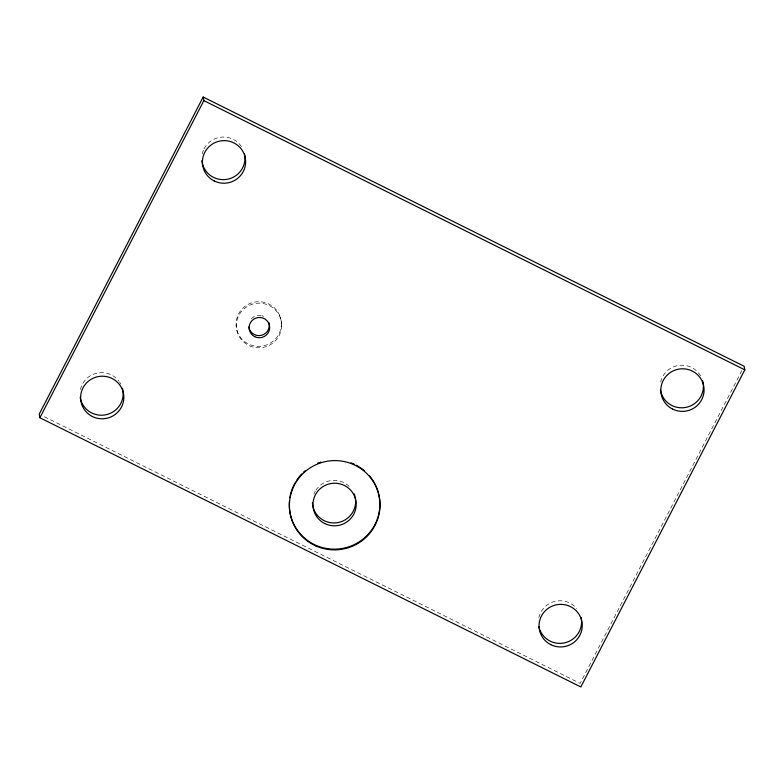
<?xml version="1.0" encoding="UTF-8"?>
<svg xmlns="http://www.w3.org/2000/svg" width="784" height="784" viewBox="0 0 784 784"><rect width="100%" height="100%" fill="white"/><g stroke="black" fill="none" stroke-linecap="round" stroke-linejoin="round"><path stroke-width="0.59" stroke-dasharray="3.92 2.94" d="M741.87 370.607L580.14 683.383L43.581 416.333M280.27 317.05L280.545 318.48M281.338 322.773A22.667 22.305 -10.8 0 1 248.41 343.98A22.667 22.305 -10.8 0 1 246.401 305.378A22.667 22.305 -10.8 0 1 281.338 322.773L281.613 324.204A22.667 22.305 -10.8 0 1 248.685 345.411A22.667 22.305 -10.8 0 1 246.676 306.818A22.667 22.305 -10.8 0 1 281.613 324.204M236.092 325.321L236.366 326.752M237.16 331.044L237.434 332.475M80.399 389.589A21.638 21.295 -10.8 0 1 119.05 381.318M119.687 382.229A21.638 21.295 -10.8 0 1 120.814 384.15M538.824 617.743A21.638 21.295 -10.8 0 1 576.789 608.59M202.203 154.007A21.638 21.295 -10.8 0 1 203.615 149.764M204.095 148.764A21.638 21.295 -10.8 0 1 241.501 146.657M660.628 382.171A21.638 21.295 -10.8 0 1 701.053 376.732M313.855 494.116A21.638 21.295 -10.8 0 1 315.325 491.088M315.913 490.137A21.638 21.295 -10.8 0 1 350.115 487.325M251.341 318.725A10.3 10.143 -10.8 0 1 261.141 315.54M262.013 315.756A10.3 10.143 -10.8 0 1 263.669 316.413"/><path stroke-width="1.18" d="M203.174 97.04L39.2 414.158L39.886 417.745L580.826 686.96L744.8 369.842L744.114 366.255L203.174 97.04L203.86 100.617L39.886 417.745M203.86 100.617L744.8 369.842M122.431 388.305A21.638 21.295 -10.8 0 1 106.016 414.736A21.638 21.295 -10.8 0 1 80.184 397.351M581.12 617.547A21.638 21.295 -10.8 0 1 564.441 642.89A21.638 21.295 -10.8 0 1 538.814 626.602M244.51 153.811A21.638 21.295 -10.8 0 1 226.703 179.369A21.638 21.295 -10.8 0 1 201.841 160.661M702.67 380.877A21.638 21.295 -10.8 0 1 686.245 407.317A21.638 21.295 -10.8 0 1 660.412 389.922M355.181 497.125A21.638 21.295 -10.8 0 1 336.836 522.761A21.638 21.295 -10.8 0 1 312.434 502.867M354.231 493.93A21.638 21.295 -10.8 0 1 354.927 496.047M268.785 322.293A10.3 10.143 -10.8 0 1 261.288 335.346A10.3 10.143 -10.8 0 1 248.793 326.938M369.333 475.692A45.325 44.61 -10.8 0 1 348.263 546.997A45.325 44.61 -10.8 0 1 289.433 501.084M289.845 497.742A45.325 44.61 -10.8 0 1 295.607 481.984M296.822 480.073A45.325 44.61 -10.8 0 1 298.126 478.22M298.812 477.329A45.325 44.61 -10.8 0 1 301.791 473.908M303.398 472.321A45.325 44.61 -10.8 0 1 305.094 470.802M317.687 463.197A45.325 44.61 -10.8 0 1 320.901 462.05M351.036 462.844A45.325 44.61 -10.8 0 1 354.172 464.167M356.201 465.167A45.325 44.61 -10.8 0 1 359.141 466.872M360.091 467.489A45.325 44.61 -10.8 0 1 364.58 470.9M92.385 416.529A21.638 21.295 -10.8 0 0 123.813 396.283A21.638 21.295 -10.8 0 0 90.474 379.691A21.638 21.295 -10.8 0 0 92.385 416.529M550.809 644.683A21.638 21.295 -10.8 0 0 582.238 624.446A21.638 21.295 -10.8 0 0 548.898 607.845A21.638 21.295 -10.8 0 0 550.809 644.683M214.199 180.957A21.638 21.295 -10.8 0 0 245.627 160.71A21.638 21.295 -10.8 0 0 212.278 144.119A21.638 21.295 -10.8 0 0 214.199 180.957M672.623 409.111A21.638 21.295 -10.8 0 0 704.052 388.864A21.638 21.295 -10.8 0 0 670.702 372.273A21.638 21.295 -10.8 0 0 672.623 409.111M254.712 336.669A10.3 10.143 -10.8 0 0 269.676 327.026A10.3 10.143 -10.8 0 0 253.8 319.127A10.3 10.143 -10.8 0 0 254.712 336.669M315.805 545.909A45.325 44.61 -10.8 0 0 379.819 500.829A45.325 44.61 -10.8 0 0 308.514 468.979A45.325 44.61 -10.8 0 0 315.805 545.909M324.743 523.545A21.638 21.295 -10.8 0 0 356.171 503.308A21.638 21.295 -10.8 0 0 322.822 486.707A21.638 21.295 -10.8 0 0 324.743 523.545"/></g></svg>
